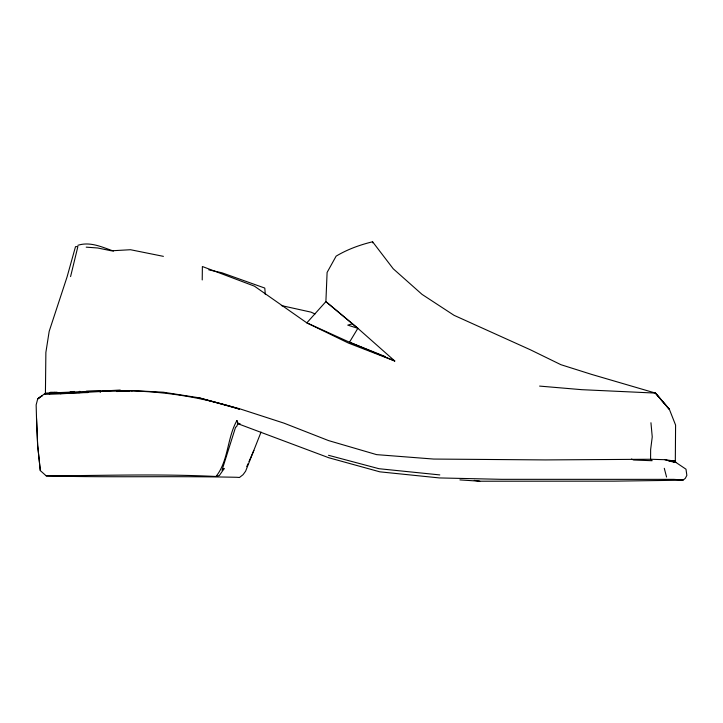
<?xml version="1.0" encoding="UTF-8"?>
<svg xmlns="http://www.w3.org/2000/svg" width="723" height="723" viewBox="0 0 723 723"><rect width="100%" height="100%" fill="white"/><g stroke="black" fill="none" stroke-linecap="round" stroke-linejoin="round"><path stroke-width="1.08" d="M202.223 279.946L202.377 266.516L254.388 286.136L306.832 322.865L348.414 343.054L394.776 360.994L357.858 328.323L325.892 301.618L327.103 272.435L336.123 256.141C347.42 249.381 359.828 244.889 372.589 241.78L393.231 268.784L422.06 294.397L454.035 315.309L530.483 349.833L560.903 364.69L591.595 374.397L655.454 393.086L669.381 409.345L675.589 425.07L675.318 461.03L675.833 462.368L685.991 469.2L686.85 475.373L685.332 478.319L683.217 480.009L678.4 480.262L614.225 481.138L479.801 481.22L459.918 479.9M261.057 432.065L245.603 471.206L243.064 474.686L239.467 477.487L236.746 477.288C173.249 475.879 109.688 477.677 46.236 475.888L40.307 470.592L37.632 445.341L36.521 418.373L36.15 404.907L37.695 398.906L45.422 393.185L103.443 390.736L132.553 390.565L163.407 392.228L198.942 397.777L239.665 408.775L284.022 423.163L328.576 440.596L376.602 454.631L433.692 459.06L545.133 459.918L650.583 459.259L664.889 459.692L673.999 460.976L673.944 462.25L675.833 462.368M45.422 393.185L45.874 352.435L49.191 331.288L67.058 276.954L75.499 246.679L77.885 246.561L70.574 276.593M87.953 392.571L46.29 393.511L44.835 394.18L49.562 394.252L49.697 393.005M100.235 392.39L100.506 391.152L86.371 391.215M49.562 394.252L60.831 393.836L61.202 392.688M60.831 393.836L79.069 392.697L79.376 391.848M79.069 392.697L103.208 391.378L103.443 390.736M240.054 423.642L237.84 423.678L236.602 426.651L235.581 427.185L222.015 470.203L224.229 468.531L219.349 475.508L215.969 476.493C159.44 473.664 102.756 475.617 46.236 475.888M198.735 398.256L198.942 397.777L239.403 409.128C195.454 395.083 149.281 388.965 103.208 391.378M246.769 466.66L248.106 463.615M248.992 461.581L253.89 450.402M236.9 420.56L237.551 422.44L236.9 420.56C227.049 437.912 228.595 460.903 215.969 476.493M79.015 392.697L79.837 391.251M357.858 328.323L349.48 342.214L306.832 322.865L325.892 301.618L357.858 328.323L347.772 325.124L352.39 323.823M57.081 392.218L54.867 392.3L53.728 393.33L51.514 392.969M673.999 460.976L675.318 461.03L673.944 462.25L664.889 459.692M131.758 390.98L132.553 390.565M77.849 245.323C90.149 241.319 102.06 247.112 113.502 251.089M669.191 461.446L675.318 461.03M102.702 391.026L120.235 390.04M116.71 391.532L129.896 390.845M70.212 391.676L74.496 391.486M50.42 392.273L54.867 392.3M683.217 480.009L673.827 479.367L501.536 479.331L439.457 477.939L379.837 471.83L328.766 457.74L237.84 423.678M655.454 393.086L669.381 409.345L655.454 393.086L581.798 389.679L539.611 386.091M86.218 247.158L97.659 247.98L111.351 250.8L130.483 249.724L163.407 256.358M439.81 474.912L378.988 468.712L328.495 455.282M474.252 480.37L479.801 481.22M281.337 305.567L310.998 312.128L315.011 313.963M208.82 269.86L221.889 272.77L264.79 288.07L265.323 294.568M385.323 356.611L349.48 342.214L394.776 360.994L391.306 359.132M631.468 459.042L633.691 460.009L652.164 460.714L650.583 459.259L650.637 449.607L652.245 436.891L650.944 422.738M237.451 422.431L238.942 423.759M666.561 477.026L664.292 468.314M40.307 470.592L37.677 445.35L36.521 418.373M372.589 241.78L372.616 242.82M38.301 398.337L37.695 398.906L42.332 395.571L38.301 398.337"/></g></svg>
